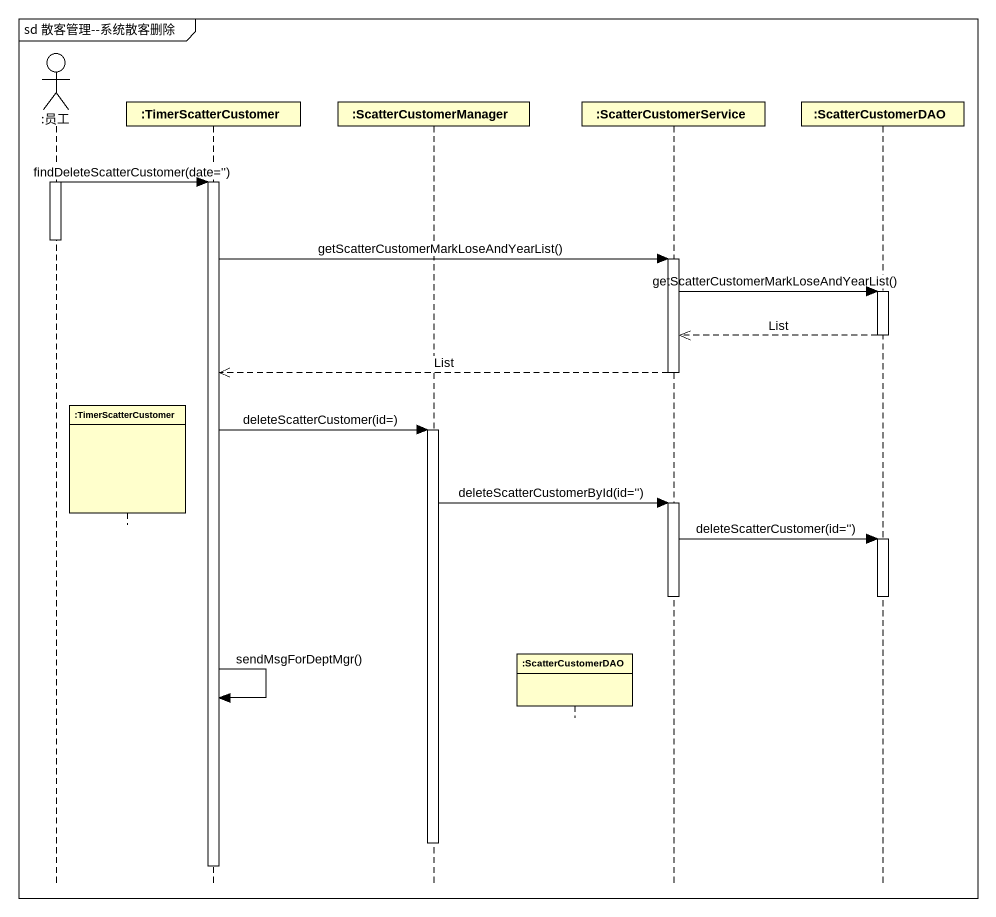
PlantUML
@startuml
mainframe sd 散客管理--系统散客删除
hide footbox
actor ":员工" as 员工
participant ":TimerScatterCustomer" as TimerScatterCustomer
participant ":TimerScatterCustomer" as TimerScatterCustomer_2
participant ":ScatterCustomerManager" as ScatterCustomerManager
participant ":ScatterCustomerDAO" as ScatterCustomerDAO
participant ":ScatterCustomerService" as ScatterCustomerService
participant ":ScatterCustomerDAO" as ScatterCustomerDAO_2

activate 员工
员工 -> TimerScatterCustomer_2 : findDeleteScatterCustomer(date='')
activate TimerScatterCustomer_2
deactivate 员工
TimerScatterCustomer_2 -> ScatterCustomerService : getScatterCustomerMarkLoseAndYearList()
activate ScatterCustomerService
ScatterCustomerService -> ScatterCustomerDAO_2 : getScatterCustomerMarkLoseAndYearList()
activate ScatterCustomerDAO_2
ScatterCustomerDAO_2 -->> ScatterCustomerService : List
deactivate ScatterCustomerDAO_2
ScatterCustomerService -->> TimerScatterCustomer_2 : List
deactivate ScatterCustomerService
TimerScatterCustomer_2 -> ScatterCustomerManager : deleteScatterCustomer(id=)
activate ScatterCustomerManager
ScatterCustomerManager -> ScatterCustomerService : deleteScatterCustomerById(id='')
activate ScatterCustomerService
ScatterCustomerService -> ScatterCustomerDAO_2 : deleteScatterCustomer(id='')
activate ScatterCustomerDAO_2
deactivate ScatterCustomerService
deactivate ScatterCustomerDAO_2
TimerScatterCustomer_2 -> TimerScatterCustomer_2 : sendMsgForDeptMgr()
deactivate ScatterCustomerManager
deactivate TimerScatterCustomer_2
@enduml
